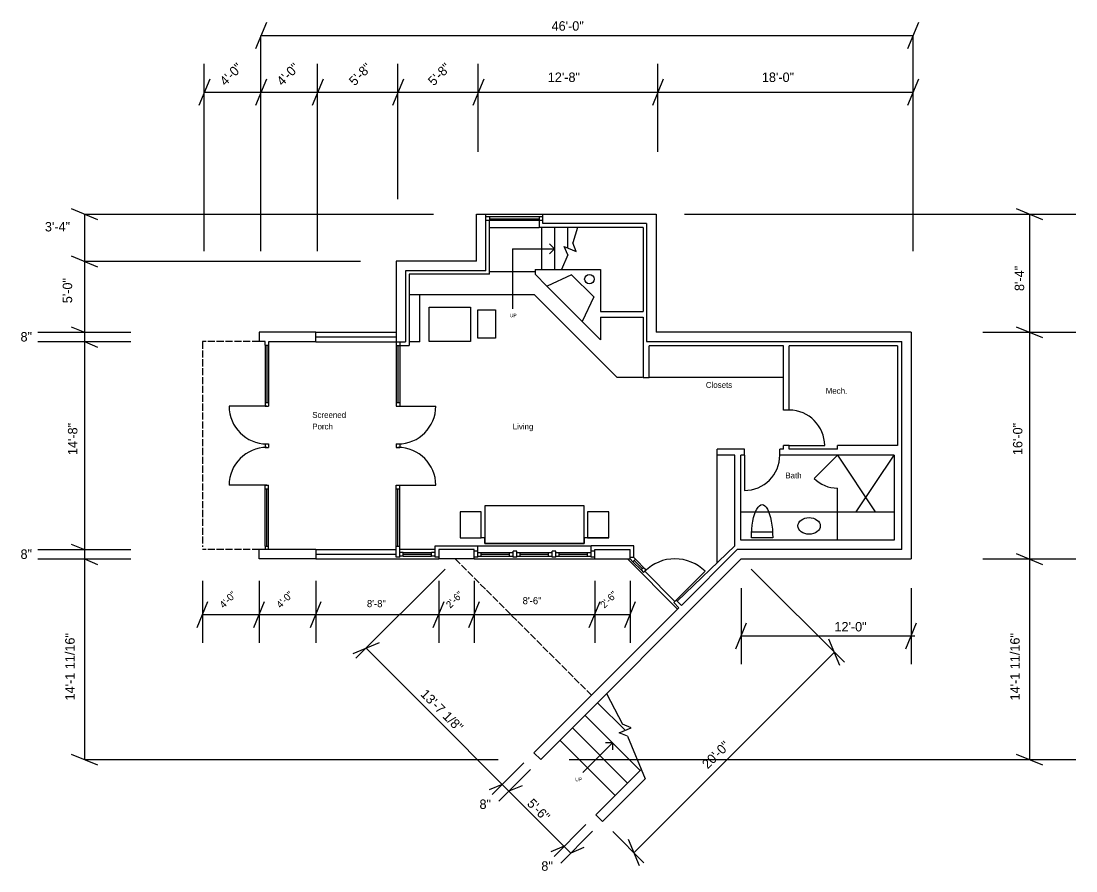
# Model space of a CAD drawing. Header units: inches. Extents: x -18171 to 1840, y 590 to 7454.
# Drawn here: x -5470 to -4577, y 590 to 1309 of the extents above; entities that cross this region are included whole.
import ezdxf

# ---------------------------------------------------------------- set-up
doc = ezdxf.new("R2010")
doc.units = ezdxf.units.IN
doc.header["$LTSCALE"] = 0.5
doc.header["$MEASUREMENT"] = 0
doc.linetypes.add('ACAD_ISO02W100', pattern=[15, 12, -3])
for name, color, linetype in [('A-doors', 254, 'Continuous'), ('A-Elev-North', 7, 'Continuous'), ('A-Elev-South', 7, 'Continuous'), ('A-fixtures', 140, 'Continuous'), ('A-furniture', 33, 'Continuous'), ('A-glazing', 252, 'Continuous'), ('A-millwork', 252, 'Continuous'), ('A-soffit', 251, 'ACAD_ISO02W100'), ('A-stairs', 252, 'Continuous'), ('A-text', 254, 'Continuous'), ('A-walls', 7, 'Continuous'), ('construction', 160, 'Continuous')]:
    doc.layers.add(name, color=color, linetype=linetype)

msp = doc.modelspace()

# ---------------------------------------------------------------- linework, layer by layer
at = {"layer": 'A-doors'}
for p, q in [((-5152.09, 1046.04), (-5152.09, 1034.87)), ((-5260.09, 1037.87, -0.01), (-5260.09, 1035.04, -0.01)), ((-5149.09, 1037.87, -0.01), (-5149.09, 1034.87, -0.01)), ((-5263.09, 1035.04, -0.01), (-5260.09, 1035.04, -0.01)), ((-5152.09, 1034.87, -0.01), (-5149.09, 1034.87, -0.01)), ((-5261.59, 983.45, -0.01), (-5293.59, 983.45, -0.01)), ((-5263.09, 986.45, -0.01), (-5260.09, 986.45, -0.01)), ((-5263.09, 986.45, -0.01), (-5263.09, 983.45, -0.01)), ((-5263.09, 983.45, -0.01), (-5260.09, 983.45, -0.01)), ((-5260.09, 986.45, -0.01), (-5260.09, 983.45, -0.01)), ((-5152.09, 986.45, -0.01), (-5149.09, 986.45, -0.01)), ((-5152.09, 986.45, -0.01), (-5152.09, 983.45, -0.01)), ((-5152.09, 983.45, -0.01), (-5149.09, 983.45, -0.01)), ((-5150.59, 983.45, -0.01), (-5118.59, 983.45, -0.01)), ((-5149.09, 986.45, -0.01), (-5149.09, 983.45, -0.01)), ((-5263.09, 951.45, -0.01), (-5260.09, 951.45, -0.01)), ((-5263.09, 951.45, -0.01), (-5263.09, 948.45, -0.01)), ((-5263.09, 948.45, -0.01), (-5260.09, 948.45, -0.01)), ((-5260.09, 951.45, -0.01), (-5260.09, 948.45, -0.01)), ((-5152.09, 951.45, -0.01), (-5152.09, 948.45, -0.01)), ((-5152.09, 951.45, -0.01), (-5149.09, 951.45, -0.01)), ((-5152.09, 948.45, -0.01), (-5149.09, 948.45, -0.01)), ((-5149.09, 951.45, -0.01), (-5149.09, 948.45, -0.01)), ((-4819.36, 950.04), (-4789.36, 950.04)), ((-4857.36, 942.04), (-4857.36, 912.04)), ((-5261.59, 916.45, -0.01), (-5293.59, 916.45, -0.01)), ((-5263.09, 913.45, -0.01), (-5263.09, 916.45, -0.01)), ((-5263.09, 916.45, -0.01), (-5260.09, 916.45, -0.01)), ((-5263.09, 913.45, -0.01), (-5260.09, 913.45, -0.01)), ((-5260.09, 913.45, -0.01), (-5260.09, 916.45, -0.01)), ((-5152.09, 913.45, -0.01), (-5152.09, 916.45, -0.01)), ((-5152.09, 916.45, -0.01), (-5149.09, 916.45, -0.01)), ((-5152.09, 913.45, -0.01), (-5149.09, 913.45, -0.01)), ((-5150.59, 916.45, -0.01), (-5118.59, 916.45, -0.01)), ((-5149.09, 913.45, -0.01), (-5149.09, 916.45, -0.01)), ((-5268.09, 854.04, -4869.32), (-5268.09, 862.04, -4869.32)), ((-5263.09, 864.87, -0.01), (-5260.09, 864.87, -0.01)), ((-5260.09, 862.04, -0.01), (-5260.09, 864.87, -0.01)), ((-5152.09, 855.54, -0.01), (-5152.09, 864.87, -0.01)), ((-5152.09, 864.87, -0.01), (-5149.09, 864.87, -0.01)), ((-5149.09, 855.54, -0.01), (-5149.09, 864.87, -0.01))]:
    msp.add_line(p, q, dxfattribs=at)
for centre, radius, start, end in [((-5261.59, 983.45, -0.01), 32, 180, 270), ((-5150.59, 983.45, -0.01), 32, 270, 0), ((-4819.36, 950.04), 30, 0, 90), ((-5261.59, 916.45, -0.01), 32, 90, 180), ((-5150.59, 916.45, -0.01), 32, 0, 90), ((-4857.36, 942.04), 30, 270, 0)]:
    msp.add_arc(centre, radius, start, end, dxfattribs=at)
at = {"layer": 'A-Elev-North'}
for p, q in [((-4943.09, 1134.54), (-4943.09, 1063.6)), ((-4943.09, 1058.6), (-4943.09, 1007.54))]:
    msp.add_line(p, q, dxfattribs=at)
at = {"layer": 'A-Elev-North', "color": 253}
msp.add_line((-5034.55, 1097.05), (-5073.09, 1097.05), dxfattribs=at)
at = {"layer": 'A-Elev-South', "color": 253}
for p, q in [((-5262, 1308.16, -10845.72), (-5271.19, 1285.98, -10845.72)), ((-4710, 1308.16, -10845.72), (-4719.19, 1285.98, -10845.72)), ((-5266.59, 1297.07, -10845.72), (-4714.59, 1297.07, -10845.72)), ((-4714.59, 1114.65, -10845.72), (-4714.59, 1297.07, -10845.72)), ((-5218.59, 1114.65, -10845.72), (-5218.59, 1273.07, -10845.72)), ((-5150.59, 1158.52, -10845.72), (-5150.59, 1273.07, -10845.72)), ((-5082.59, 1198.64, -10845.72), (-5082.59, 1273.07, -10845.72)), ((-4930.59, 1198.64, -10845.72), (-4930.59, 1273.07, -10845.72)), ((-5310, 1260.16, -10845.72), (-5319.19, 1237.98, -10845.72)), ((-5262, 1260.16, -10845.72), (-5271.19, 1237.98, -10845.72)), ((-5214, 1260.16, -10845.72), (-5223.19, 1237.98, -10845.72)), ((-5146, 1260.16, -10845.72), (-5155.19, 1237.98, -10845.72)), ((-5078, 1260.16, -10845.72), (-5087.19, 1237.98, -10845.72)), ((-4926, 1260.16, -10845.72), (-4935.19, 1237.98, -10845.72)), ((-4710, 1260.16, -10845.72), (-4719.19, 1237.98, -10845.72)), ((-5314.59, 1249.07, -10845.72), (-4714.59, 1249.07, -10845.72)), ((-5427.18, 1150.64), (-5405.01, 1141.45)), ((-5416.09, 1146.04), (-5120.5, 1146.04)), ((-4908.09, 1146.04, -10845.72), (-4576.7, 1146.04)), ((-4627.18, 1150.64), (-4605.01, 1141.45)), ((-5427.18, 1110.64), (-5405.01, 1101.45)), ((-5416.09, 1106.04), (-5182.22, 1106.04)), ((-5455.49, 1046.04), (-5376.7, 1046.04)), ((-5427.18, 1050.64), (-5416.09, 1046.04)), ((-4655.49, 1046.04), (-4576.7, 1046.04)), ((-4627.18, 1050.64), (-4605.01, 1041.45)), ((-5455.49, 1038.04), (-5376.7, 1038.04)), ((-5416.09, 1038.04), (-5405.01, 1033.45)), ((-5427.18, 866.64), (-5416.09, 862.04)), ((-5455.49, 862.04), (-5376.7, 862.04)), ((-4627.18, 858.64), (-4605.01, 849.45)), ((-5455.49, 854.04), (-5376.7, 854.04)), ((-5416.09, 854.04), (-5405.01, 849.45)), ((-4655.49, 854.04), (-4576.7, 854.04)), ((-5186.14, 770, 0), (-5110.58, 845.56, 0)), ((-4851.61, 845.56), (-4772.65, 766.6)), ((-5316.09, 835.46, -10845.72), (-5316.09, 783.01, -10845.72)), ((-5268.09, 835.46, -10845.72), (-5268.09, 783.01, -10845.72)), ((-5220.09, 835.46, -10845.72), (-5220.09, 783.01, -10845.72)), ((-5116.09, 835.46), (-5116.09, 783.01)), ((-5086.09, 835.46, 15716.94), (-5086.09, 783.01, 15716.94)), ((-4984.06, 835.46), (-4984.06, 783.01)), ((-4954.06, 835.46), (-4954.06, 783.01)), ((-4860.09, 829.46), (-4860.09, 765.01)), ((-4716.09, 829.46), (-4716.09, 765.01)), ((-5320.69, 795.93, -10845.72), (-5311.5, 818.1, -10845.72)), ((-5272.69, 795.93, -10845.72), (-5263.5, 818.1, -10845.72)), ((-5224.69, 795.93, -10845.72), (-5215.5, 818.1, -10845.72)), ((-5120.69, 795.93), (-5111.5, 818.1)), ((-5090.69, 795.93, 15716.94), (-5081.5, 818.1, 15716.94)), ((-4988.66, 795.93), (-4979.47, 818.1)), ((-4958.66, 795.93), (-4949.47, 818.1)), ((-5316.09, 807.01, -10845.72), (-4954.06, 807.01, -10845.72)), ((-4864.69, 777.93), (-4855.5, 800.1)), ((-4720.69, 777.93), (-4711.5, 800.1)), ((-4860.09, 789.01, -10845.72), (-4713.09, 789.01, -10845.72)), ((-4776.54, 764), (-4785.73, 786.17)), ((-5166.57, 783.08, -4122.92), (-5188.74, 773.89, -4122.92)), ((-5177.65, 778.48, -4122.92), (-5004.33, 605.16, 1996.76)), ((-4950.84, 605.38), (-4781.14, 775.08)), ((-5427.18, 688.93), (-5405.01, 679.75)), ((-4627.18, 688.93), (-4605.01, 679.75)), ((-5416.09, 684.34), (-5065.8, 684.34, 8853.82)), ((-5070.79, 654.66), (-5043.94, 681.51)), ((-5005.8, 684.34, -10845.72), (-4576.7, 684.34)), ((-4993.8, 684.34, 10673.65), (-4986.99, 684.34, 10845.72)), ((-5065.14, 649), (-5038.29, 675.85)), ((-4944.65, 675.94), (-4982.97, 637.53)), ((-5062.31, 663.14), (-5073.4, 658.55)), ((-5045.57, 662.08), (-5056.65, 657.48)), ((-4941.33, 667.93), (-4977.32, 631.87)), ((-4982.97, 637.53), (-4977.32, 631.87)), ((-5018.46, 602.34), (-4991.61, 629.19)), ((-5012.8, 596.68), (-4985.95, 623.54)), ((-4968.84, 623.38), (-4942.36, 596.89)), ((-4946.25, 594.29), (-4955.43, 616.47)), ((-5009.97, 610.83), (-5021.06, 606.23)), ((-4993.24, 609.75, 1996.76), (-5004.33, 605.16, 1996.76))]:
    msp.add_line(p, q, dxfattribs=at)
at = {"layer": 'A-Elev-South', "color": 252}
for p, q in [((-5266.59, 1114.65, -10845.72), (-5266.59, 1297.07, -10845.72)), ((-5314.59, 1114.65, -10845.72), (-5314.59, 1273.07, -10845.72)), ((-4981.73, 732.4), (-4958.35, 709.02)), ((-4992.34, 721.8), (-4945.56, 675.02)), ((-5002.95, 711.19), (-4956.16, 664.4)), ((-5013.55, 700.58), (-4966.75, 653.78))]:
    msp.add_line(p, q, dxfattribs=at)
at = {"layer": 'A-fixtures'}
for p, q in [((-4798.39, 922.24), (-4778.59, 942.04)), ((-4778.59, 942.04), (-4746.59, 894.04)), ((-4762.59, 894.04), (-4730.59, 942.04)), ((-4851.21, 877.04), (-4833.5, 877.04)), ((-4833.36, 872.04), (-4851.36, 872.04))]:
    msp.add_line(p, q, dxfattribs=at)
msp.add_arc((-4778.59, 942.04), 28, 225, 270, dxfattribs=at)
at = {"layer": 'A-fixtures', "extrusion": (0, 0, -1)}
msp.add_ellipse((-4842.36, 872.04), major_axis=(0, 28), ratio=0.321429, start_param=4.712389, end_param=7.853982, dxfattribs=at)
at = {"layer": 'A-fixtures'}
msp.add_ellipse((-4802.59, 882.04), major_axis=(-9.5, 0), ratio=0.736842, dxfattribs=at)
at = {"layer": 'A-furniture'}
msp.add_lwpolyline([(-5124.32, 1067.06), (-5089.32, 1067.06), (-5089.32, 1038.06), (-5124.32, 1038.06)], close=True, dxfattribs=at)
msp.add_lwpolyline([(-5083.09, 1065.04), (-5068.09, 1065.04), (-5068.09, 1041.04), (-5083.09, 1041.04), (-5083.09, 1065.04)], dxfattribs=at)
at = {"layer": 'A-furniture', "elevation": 7858.47}
msp.add_lwpolyline([(-4972.08, 872.04), (-4972.08, 894.04), (-4990.08, 894.04), (-4990.08, 872.04), (-4972.08, 872.04), (-4990.08, 872.04), (-4993.08, 872.04), (-4993.08, 867.04), (-4993.08, 899.04), (-5077.08, 899.04), (-5077.08, 867.04), (-4993.08, 867.04), (-5077.08, 867.04), (-5077.08, 872.04), (-5080.08, 872.04), (-5080.08, 894.04), (-5098.08, 894.04), (-5098.08, 872.04), (-5080.08, 872.04)], dxfattribs=at)
at = {"layer": 'A-glazing'}
for p, q in [((-5028.09, 1143.54), (-5076.09, 1143.54)), ((-5073.09, 1143.54), (-5073.09, 1140.54)), ((-5031.09, 1143.54), (-5031.09, 1140.54)), ((-5028.09, 1140.54), (-5076.09, 1140.54)), ((-5073.09, 1142.04), (-5031.09, 1142.04)), ((-5220.09, 1046.04, -0.01), (-5152.09, 1046.04, 0)), ((-5220.09, 1041.95, -0.01), (-5152.09, 1041.95, 0)), ((-5220.09, 1037.87), (-5152.09, 1037.87, -0.01)), ((-5263.09, 1035.04, -0.01), (-5263.09, 986.45, -0.01)), ((-5260.09, 1035.04, -0.01), (-5260.09, 986.45, -0.01)), ((-5152.09, 1034.87, -0.01), (-5152.09, 986.45, -0.01)), ((-5149.09, 1034.87, -0.01), (-5149.09, 986.45, -0.01)), ((-5263.09, 864.87, -0.01), (-5263.09, 913.45, -0.01)), ((-5260.09, 864.87, -0.01), (-5260.09, 913.45, -0.01)), ((-5152.09, 864.87, -0.01), (-5152.09, 913.45, -0.01)), ((-5149.09, 864.87, -0.01), (-5149.09, 913.45, -0.01)), ((-5220.09, 862.04), (-5152.09, 862.04, -0.01)), ((-5220.09, 858.04, -0.01), (-5152.09, 858.04, -0.01)), ((-5119.09, 862.04, 0.01), (-5149.09, 862.04, -0.01)), ((-5146.09, 859.54, 0), (-5122.09, 859.54, 0)), ((-5146.09, 858.04, 0), (-5122.09, 858.04, 0)), ((-5050.09, 858.04, -14201.01), (-5050.09, 858.04, -14201.01)), ((-5220.09, 854.04), (-5116.09, 854.04, 0.01)), ((-5146.09, 856.54, 0), (-5122.09, 856.54, 0)), ((-4951.77, 851.75), (-4944.75, 844.73)), ((-4949.65, 853.87), (-4940.76, 844.98))]:
    msp.add_line(p, q, dxfattribs=at)
at = {"layer": 'A-glazing', "color": 254}
for p, q in [((-5146.09, 859.54), (-5149.09, 859.54)), ((-5146.09, 856.54), (-5146.09, 859.54)), ((-5122.09, 856.54), (-5122.09, 859.54)), ((-5119.09, 859.54), (-5122.09, 859.54)), ((-5119.09, 855.54), (-5119.09, 859.54)), ((-5083.09, 860.54, 15716.94), (-5086.09, 860.54, 15716.94)), ((-5083.09, 855.54, 15716.94), (-5083.09, 860.54, 15716.94)), ((-5080.09, 856.54, 15716.94), (-5080.09, 859.54, 15716.94)), ((-5056.09, 856.54, -14201.01), (-5056.09, 859.54, -14201.01)), ((-5050.09, 860.54, -14201.01), (-5053.09, 860.54, -14201.01)), ((-5053.09, 855.54, -14201.01), (-5053.09, 860.54, -14201.01)), ((-5050.09, 855.54, -14201.01), (-5050.09, 860.54, -14201.01)), ((-5047.09, 856.54, -14201.01), (-5047.09, 859.54, -14201.01)), ((-5023.09, 856.54, -44118.96), (-5023.09, 859.54, -44118.96)), ((-5017.06, 860.54), (-5020.06, 860.54)), ((-5020.06, 855.54), (-5020.06, 860.54)), ((-5017.06, 855.54), (-5017.06, 860.54)), ((-5014.06, 856.54), (-5014.06, 859.54)), ((-4990.06, 856.54, -29917.95), (-4990.06, 859.54, -29917.95)), ((-4984.06, 860.54), (-4987.06, 860.54)), ((-4987.06, 855.54), (-4987.06, 860.54)), ((-5149.09, 855.54), (-5152.09, 855.54)), ((-5146.09, 856.54), (-5149.09, 856.54)), ((-5119.09, 856.54), (-5122.09, 856.54)), ((-5116.09, 855.54), (-5119.09, 855.54)), ((-5083.09, 855.54, 15716.94), (-5086.09, 855.54, 15716.94)), ((-5050.09, 855.54, -14201.01), (-5053.09, 855.54, -14201.01)), ((-5017.06, 855.54), (-5020.06, 855.54)), ((-4984.06, 855.54), (-4987.06, 855.54)), ((-4951.77, 851.75), (-4954.06, 854.04)), ((-4951.77, 851.75), (-4949.65, 853.87)), ((-4949.65, 853.87), (-4951.06, 855.29)), ((-4944.75, 844.73), (-4942.63, 846.85)), ((-4944.75, 844.73), (-4942.63, 842.61)), ((-4942.63, 846.85), (-4940.51, 844.73)), ((-4942.63, 842.61), (-4940.51, 844.73)), ((-4917.18, 817.15), (-4915.13, 819.2))]:
    msp.add_line(p, q, dxfattribs=at)
at = {"layer": 'A-glazing', "color": 253}
for p, q in [((-5083.09, 859.54, 15716.94), (-5080.09, 859.54, 12725.14)), ((-5080.09, 858.04, 12725.14), (-5056.09, 858.04, -11209.22)), ((-5056.09, 859.54, -11209.22), (-5053.09, 859.54, -14201.01)), ((-5050.09, 859.54, -14201.01), (-5047.09, 859.54, -12782.31)), ((-5047.09, 858.04, -12782.31), (-5023.09, 858.04, -1432.74)), ((-5023.09, 859.54, -1432.74), (-5020.06, 859.54)), ((-5017.06, 859.54), (-5014.06, 859.54)), ((-5014.06, 858.04), (-4990.06, 858.04)), ((-4990.06, 859.54), (-4987.06, 859.54)), ((-5083.09, 856.54, 15716.94), (-5080.09, 856.54, 12725.14)), ((-5056.09, 856.54, -11209.22), (-5053.09, 856.54, -14201.01)), ((-5050.09, 856.54, -14201.01), (-5047.09, 856.54, -12782.31)), ((-5023.09, 856.54, -1432.74), (-5020.06, 856.54)), ((-5017.06, 856.54), (-5014.06, 856.54)), ((-4990.06, 856.54), (-4987.06, 856.54)), ((-4950.71, 852.81), (-4943.69, 845.79))]:
    msp.add_line(p, q, dxfattribs=at)
at = {"layer": 'A-glazing', "color": 252}
for p, q in [((-5080.09, 859.54, 12725.14), (-5056.09, 859.54, -11209.22)), ((-5047.09, 859.54, -12782.31), (-5023.09, 859.54, -36716.67)), ((-5014.06, 859.54), (-4990.06, 859.54, -23934.36)), ((-5080.09, 856.54, 15716.94), (-5056.09, 856.54, -8217.42)), ((-5047.09, 856.54, -14201.01), (-5023.09, 856.54, -38135.37)), ((-5014.06, 856.54), (-4990.06, 856.54, -23934.36))]:
    msp.add_line(p, q, dxfattribs=at)
at = {"layer": 'A-millwork'}
for p, q in [((-5132.09, 1037.87), (-5132.09, 1077.57)), ((-4824.36, 1007.54), (-4938.09, 1007.54)), ((-4880.36, 850.76), (-4880.36, 942.04)), ((-4860.36, 894.04), (-4730.59, 894.04))]:
    msp.add_line(p, q, dxfattribs=at)
at = {"layer": 'A-soffit', "color": 253}
for p, q in [((-5316.09, 1038.04, -4869.32), (-5316.09, 864.3, -4869.32)), ((-5268.09, 1038.04, -4869.32), (-5316.09, 1038.04, -4869.32)), ((-5268.09, 862.04, -4869.32), (-5316.09, 862.04, -4869.32)), ((-5102.09, 854.04, 0), (-4986.75, 738.7, 0))]:
    msp.add_line(p, q, dxfattribs=at)
at = {"layer": 'A-stairs'}
for p, q in [((-5029.05, 1134.54), (-5029.05, 1099.04)), ((-5018.05, 1134.54), (-5018.05, 1099.04)), ((-5007.05, 1134.54), (-5007.05, 1117.47)), ((-4998.65, 1134.54), (-5002.7, 1121.62)), ((-5006.91, 1111.46), (-5009.88, 1118.65)), ((-5009.88, 1118.65), (-4999.72, 1114.44)), ((-4999.72, 1114.44), (-5002.7, 1121.62)), ((-5006.91, 1111.46), (-5012.05, 1099.04)), ((-5035.01, 1077.57), (-4964.97, 1007.54)), ((-4943.59, 1007.54), (-4964.97, 1007.54)), ((-4974.04, 740.09), (-4960.45, 714.1)), ((-4963.43, 706.91), (-4953.27, 711.12)), ((-4956.24, 703.94), (-4963.43, 706.91)), ((-4953.27, 711.12), (-4960.45, 714.1)), ((-4956.24, 703.94), (-4941.33, 667.93))]:
    msp.add_line(p, q, dxfattribs=at)
at = {"layer": 'A-text'}
for p, q in [((-5053.55, 1116.54), (-5053.55, 1065.8)), ((-5053.55, 1116.54), (-5018.05, 1116.54)), ((-5018.05, 1116.54), (-5022.29, 1120.79)), ((-5018.05, 1116.54), (-5022.29, 1112.3)), ((-4994.05, 673.31), (-4968.95, 698.41)), ((-4968.95, 698.41), (-4974.95, 698.41)), ((-4968.95, 698.41), (-4968.95, 692.41))]:
    msp.add_line(p, q, dxfattribs=at)
at = {"layer": 'A-walls', "color": 253}
for p, q in [((-5416.09, 1146.04), (-5416.09, 684.34)), ((-5076.09, 1146.04), (-5028.09, 1146.04)), ((-4616.09, 1146.04), (-4616.09, 684.34)), ((-5073.09, 1134.54), (-5031.09, 1134.54)), ((-5083.09, 865.04, 15254.81), (-4987.06, 865.04, 462.13)), ((-5086.09, 854.04, 15716.94), (-4984.06, 854.04)), ((-4956.34, 854.04), (-4913.88, 811.58)), ((-4916.15, 818.18), (-4941.57, 843.67)), ((-4916.15, 818.18), (-4890.66, 843.59))]:
    msp.add_line(p, q, dxfattribs=at)
at = {"layer": 'A-walls'}
for p, q in [((-5084.09, 1146.04), (-5076.09, 1146.04)), ((-5084.09, 1106.04), (-5084.09, 1146.04)), ((-5084.09, 1146.04), (-5076.09, 1146.04)), ((-5076.09, 1098.04), (-5076.09, 1146.04)), ((-5028.09, 1146.04), (-4932.09, 1146.04)), ((-5028.09, 1138.04), (-5028.09, 1146.04)), ((-4932.09, 1146.04), (-4932.09, 1046.04)), ((-5073.09, 1095.04), (-5073.09, 1140.54)), ((-5031.09, 1140.54), (-5031.09, 1134.54)), ((-4943.09, 1134.54), (-5031.09, 1134.54)), ((-4940.09, 1138.04), (-5028.09, 1138.04)), ((-4940.09, 1138.04), (-4940.09, 1038.04)), ((-5152.09, 1106.04), (-5152.09, 1046.04)), ((-5084.09, 1106.04), (-5152.09, 1106.04)), ((-5034.55, 1099.04), (-4979.09, 1099.04)), ((-5034.55, 1099.04), (-5034.55, 1095.06)), ((-4979.09, 1099.04), (-4979.09, 1063.6)), ((-5144.09, 1098.04), (-5144.09, 1037.87)), ((-5076.09, 1098.04), (-5144.09, 1098.04)), ((-5073.09, 1095.04), (-5141.09, 1095.04)), ((-5141.09, 1095.04), (-5141.09, 1034.87)), ((-5084.09, 1098.04), (-5085.09, 1098.04)), ((-5024.54, 1085.04), (-5034.55, 1095.06)), ((-5003.59, 1094.61), (-5024.4, 1084.9)), ((-4984.86, 1075.87), (-5003.59, 1094.61)), ((-5024.54, 1085.04), (-4994.56, 1055.07)), ((-4984.86, 1075.87), (-4994.56, 1055.07)), ((-4979.09, 1063.6), (-4943.09, 1063.6)), ((-4979.09, 1039.6), (-4994.56, 1055.07)), ((-4979.09, 1058.6), (-4979.09, 1039.6)), ((-4979.09, 1058.6), (-4943.09, 1058.6)), ((-5220.09, 1046.04), (-5268.09, 1046.04)), ((-5268.09, 1046.04), (-5268.09, 1038.04)), ((-5220.09, 1037.87, -0.01), (-5220.09, 1046.04, -0.01)), ((-4716.09, 1046.04), (-4932.09, 1046.04)), ((-4716.09, 1046.04), (-4716.09, 854.04)), ((-5263.09, 1038.04, -0.01), (-5268.09, 1038.04)), ((-5263.09, 1035.04, -0.01), (-5263.09, 1038.04, -0.01)), ((-5220.09, 1037.87, -0.01), (-5260.09, 1037.87, -0.01)), ((-5152.09, 1037.87, -0.01), (-5144.09, 1037.87, -0.01)), ((-4940.09, 1038.04), (-4724.09, 1038.04)), ((-4724.09, 862.04), (-4724.09, 1038.04)), ((-5149.09, 1034.87, -0.01), (-5141.09, 1034.87, -0.01)), ((-4824.36, 1034.54), (-4938.09, 1034.54)), ((-4938.09, 1007.54), (-4938.09, 1034.54)), ((-4824.36, 980.04), (-4824.36, 1034.54)), ((-4819.36, 980.04), (-4819.36, 1034.54)), ((-4727.59, 1034.54), (-4819.36, 1034.54)), ((-4727.59, 1034.54), (-4727.59, 950.04)), ((-4943.09, 1007.54), (-4938.09, 1007.54)), ((-4819.36, 980.04), (-4824.36, 980.04)), ((-4880.36, 942.04), (-4880.36, 947.04)), ((-4865.36, 947.04), (-4880.36, 947.04)), ((-4857.36, 947.04), (-4865.36, 947.04)), ((-4857.36, 942.04), (-4857.36, 947.04)), ((-4824.36, 947.04), (-4827.36, 947.04)), ((-4827.36, 942.04), (-4827.36, 947.04)), ((-4824.36, 947.04), (-4827.36, 947.04)), ((-4819.36, 950.04), (-4824.36, 950.04)), ((-4824.36, 947.04), (-4824.36, 950.04)), ((-4819.36, 947.04), (-4819.36, 950.04)), ((-4778.59, 947.04), (-4819.36, 947.04)), ((-4778.59, 947.04), (-4778.59, 950.04)), ((-4727.59, 950.04), (-4778.59, 950.04)), ((-4865.36, 942.04), (-4880.36, 942.04)), ((-4865.36, 865.04), (-4865.36, 942.04)), ((-4860.36, 870.04), (-4860.36, 942.04)), ((-4857.36, 942.04), (-4860.36, 942.04)), ((-4857.36, 942.04), (-4860.36, 942.04)), ((-4730.59, 942.04), (-4827.36, 942.04)), ((-4730.59, 942.04), (-4730.59, 870.04)), ((-4778.59, 870.04), (-4778.59, 914.04)), ((-4730.59, 870.04), (-4860.36, 870.04)), ((-5220.09, 862.04), (-5268.09, 862.04)), ((-5263.09, 864.87, -0.01), (-5263.09, 862.04)), ((-5220.09, 862.04, -0.01), (-5220.09, 854.04, -0.01)), ((-5119.09, 865.04, 0.01), (-5083.09, 865.04, 17145.75)), ((-5119.09, 859.54, 0), (-5119.09, 865.04, 0)), ((-5086.09, 862.04, 15716.94), (-5116.09, 862.04, 0.01)), ((-5116.09, 862.04), (-5116.09, 854.04)), ((-5086.09, 854.04, 15716.94), (-5086.09, 862.04, 15716.94)), ((-5083.09, 860.54, 15716.94), (-5083.09, 865.04, 15716.94)), ((-4987.06, 860.54), (-4987.06, 865.04)), ((-4951.06, 865.04), (-4987.06, 865.04)), ((-4984.06, 854.04), (-4984.06, 862.04)), ((-4984.06, 862.04), (-4954.06, 862.04)), ((-4954.06, 854.04), (-4954.06, 862.04)), ((-4951.06, 855.29), (-4951.06, 865.04)), ((-4914.34, 818.4), (-4865.36, 865.04)), ((-4910.69, 814.76), (-4863.41, 862.04)), ((-4724.09, 862.04), (-4863.41, 862.04)), ((-5220.09, 854.04), (-5268.09, 854.04)), ((-5086.09, 854.04, 15716.94), (-5116.09, 854.04, 0.01)), ((-4860.09, 854.04), (-5029.8, 684.34)), ((-4984.06, 854.04), (-4954.06, 854.04)), ((-4951.06, 855.29), (-4954.06, 855.29)), ((-4860.09, 854.04), (-4716.09, 854.04)), ((-5035.46, 689.99), (-4912.74, 812.71)), ((-4917.18, 817.15), (-4912.74, 812.71)), ((-5029.8, 684.34), (-5035.46, 689.99))]:
    msp.add_line(p, q, dxfattribs=at)
at = {"layer": 'A-walls', "color": 252}
for p, q in [((-5035.01, 1077.57), (-5141.09, 1077.57)), ((-5132.09, 1037.87, -0.01), (-5141.09, 1037.87, -0.01)), ((-5261.59, 1035.04, -0.01), (-5261.59, 986.45, -0.01)), ((-5150.59, 1034.87, -0.01), (-5150.59, 986.45, -0.01)), ((-5261.59, 864.87, -0.01), (-5261.59, 913.45, -0.01)), ((-5150.59, 864.87, -0.01), (-5150.59, 913.45, -0.01))]:
    msp.add_line(p, q, dxfattribs=at)
at = {"layer": 'A-walls', "color": 254}
msp.add_line((-4915.13, 819.2), (-4910.69, 814.76), dxfattribs=at)
at = {"layer": 'A-walls'}
msp.add_circle((-4988.57, 1090.9), 4, dxfattribs=at)
at = {"layer": 'A-walls', "color": 253}
msp.add_arc((-4916.15, 818.18), 36, 44.91174, 134.91174, dxfattribs=at)

# ---------------------------------------------------------------- texts
at = {"layer": 'A-soffit', "color": 7}
for s, p in [('Closets', (-4889.96, 998.85)), ('Mech.', (-4788.47, 993.88)), ('Screened', (-5223.15, 973.45)), ('Porch', (-5223.15, 963.69)), ('Living', (-5053.42, 963.69)), ('Bath', (-4822.62, 922.23))]:
    msp.add_text(s, height=5, dxfattribs=at).set_placement(p)
at = {"layer": 'A-text'}
for p in [(-5055.93, 1058.68), (-5000.48, 665.9)]:
    msp.add_text('UP', height=3, dxfattribs=at).set_placement(p)
at = {"layer": 'construction', "color": 7}
for s, height, p in [('46\'-0"', 8, (-5020.55, 1301.21, -26839.01)), ('12\'-8"', 8, (-5023.77, 1257.8, -15993.29)), ('18\'-0"', 8, (-4842.52, 1257.8, -15993.29)), ('3\'-4"', 8, (-5449.48, 1131.29, -5147.57)), ('8"', 8, (-5470.11, 1038.12, -5147.57)), ('8"', 8, (-5470.11, 854.12, -5147.57)), ('8\'-6"', 6, (-5045.06, 815.74, -15993.29)), ('8\'-8"', 6, (-5176.87, 813.25, -15993.29)), ('12\'-0"', 8, (-4781.1, 792.71, -15993.29)), ('8"', 8, (-5081.58, 642.45, -5147.57)), ('8"', 8, (-5029.24, 590.13, -5147.57))]:
    msp.add_text(s, height=height, dxfattribs=at).set_placement(p)
for s, height, rotation, p in [('4\'-0"', 8, 45, (-5296.66, 1253.96, -15993.29)), ('4\'-0"', 8, 45, (-5248.53, 1253.96, -15993.29)), ('5\'-8"', 8, 45, (-5187.31, 1253.96, -15993.29)), ('5\'-8"', 8, 45, (-5120.36, 1253.96, -15993.29)), ('8\'-4"', 8, 90, (-4620.52, 1080.84, -5147.57)), ('5\'-0"', 8, 90, (-5426.41, 1070.55, -5147.57)), ('14\'-8"', 8, 90, (-5421.99, 941.96, -5147.57)), ('16\'-0"', 8, 90, (-4621.99, 941.96, -5147.57)), ('4\'-0"', 6, 45, (-5298.16, 811.91, -15993.29)), ('4\'-0"', 6, 45, (-5250.03, 811.91, -15993.29)), ('2\'-6"', 6, 45, (-5106.34, 811.91, -5147.57)), ('2\'-6"', 6, 45, (-4975.81, 811.91, -15993.29)), ('14\'-1 11/16"', 8, 90, (-5424.3, 734.32, -5147.57)), ('14\'-1 11/16"', 8, 90, (-4624.3, 734.32, -5147.57)), ('13\'-7 1/8"', 8, 315, (-5132.08, 738.94, -5147.57)), ('20\'-0"', 8, 45, (-4888.36, 675.78, -15993.29)), ('5\'-6"', 8, 315, (-5041.89, 646.31, -1154.06))]:
    msp.add_text(s, height=height, rotation=rotation, dxfattribs=at).set_placement(p)

doc.saveas('drawing.dxf')
